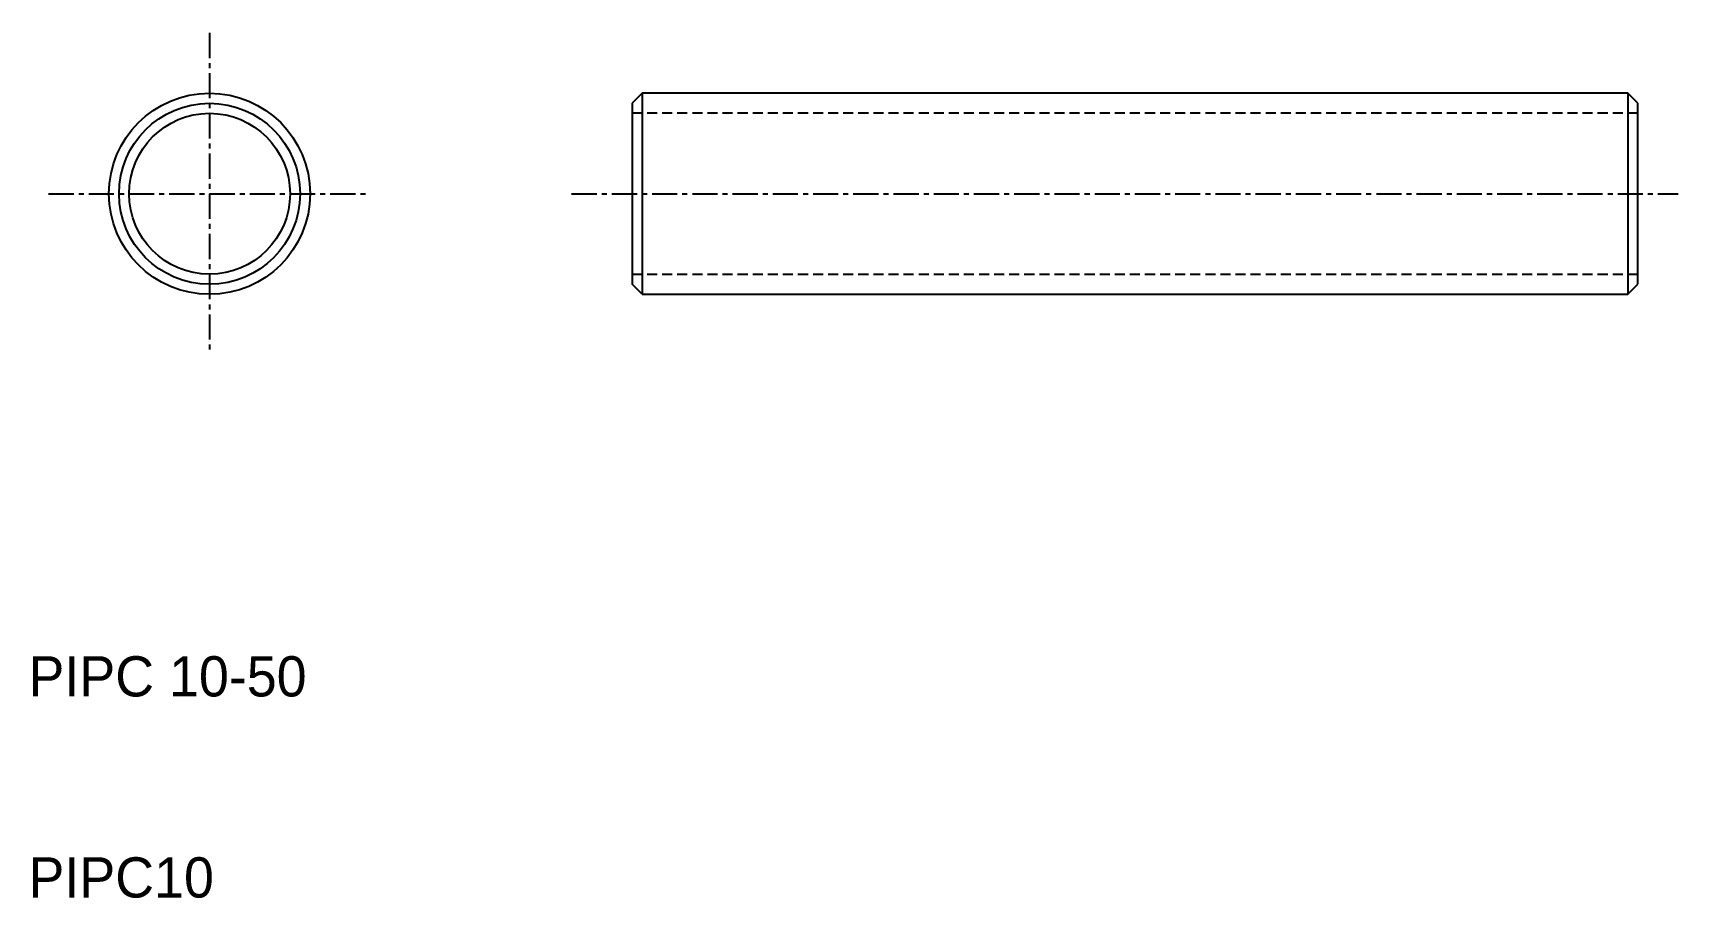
# Model space of a CAD drawing. Extents: x 10.2 to 92, y 10 to 53.
import ezdxf

# ---------------------------------------------------------------- set-up
doc = ezdxf.new("R2010")
doc.units = 0
doc.linetypes.add('CENTER', pattern=[2, 1.25, -0.25, 0.25, -0.25])
doc.linetypes.add('DASHED', pattern=[0.75, 0.5, -0.25])
doc.layers.get('0').update_dxf_attribs({"linetype": 'CONTINUOUS'})
doc.layers.add('CENTER', color=1, linetype='CENTER')

msp = doc.modelspace()

# ---------------------------------------------------------------- linework, layer by layer
at = {"color": 7, "linetype": 'CONTINUOUS'}
for p, q in [((40.5, 50), (40, 49.5)), ((89.5, 50), (40.5, 50)), ((40.5, 50), (40.5, 40)), ((89.5, 50), (89.5, 40)), ((90, 49.5), (89.5, 50)), ((40, 49.5), (40, 40.5)), ((90, 40.5), (90, 49.5)), ((40.5, 40), (40, 40.5)), ((89.5, 40), (90, 40.5)), ((40.5, 40), (89.5, 40))]:
    msp.add_line(p, q, dxfattribs=at)
at = {"color": 3, "linetype": 'DASHED'}
for p, q in [((90, 49), (40, 49)), ((40, 41), (90, 41))]:
    msp.add_line(p, q, dxfattribs=at)
at = {"color": 7, "linetype": 'CONTINUOUS'}
for radius in [5, 4.5, 4]:
    msp.add_circle((19, 45), radius, dxfattribs=at)
at = {"layer": 'CENTER', "color": 1, "linetype": 'CENTER'}
for p, q in [((19, 53), (19, 37)), ((11, 45), (27, 45)), ((37, 45), (92, 45))]:
    msp.add_line(p, q, dxfattribs=at)

# ---------------------------------------------------------------- texts
at = {"color": 7, "linetype": 'CONTINUOUS'}
for s, p in [('PIPC 10-50', (10, 20)), ('PIPC10', (10, 10))]:
    msp.add_text(s, height=2, dxfattribs=at).set_placement(p)

doc.saveas('drawing.dxf')
